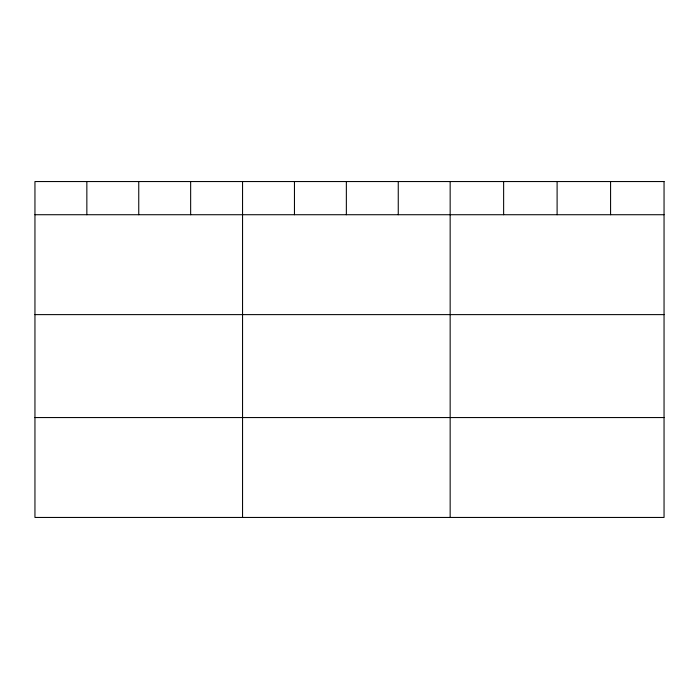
<?xml version="1.0" encoding="UTF-8"?>
<svg xmlns="http://www.w3.org/2000/svg" width="699" height="699" viewBox="0 0 699 699"><rect width="100%" height="100%" fill="white"/><g stroke="black" fill="none" stroke-linecap="round" stroke-linejoin="round"><path stroke-width="1.05" d="M34.95 214.724L664.05 214.724M34.95 314.62L664.05 314.62M34.95 417.556L664.05 417.556M610.577 181.548L610.577 214.724M557.103 181.548L557.103 214.724M503.63 181.548L503.63 214.724M450.156 181.548L450.156 517.452M398.255 181.548L398.255 214.724M346.354 181.548L346.354 214.724M294.454 181.548L294.454 214.724M242.553 181.548L242.553 517.452M190.652 181.548L190.652 214.724M138.752 181.548L138.752 214.724M86.851 181.548L86.851 214.724M664.05 181.548L34.95 181.548L34.95 517.452L664.05 517.452L664.05 181.548"/></g></svg>
